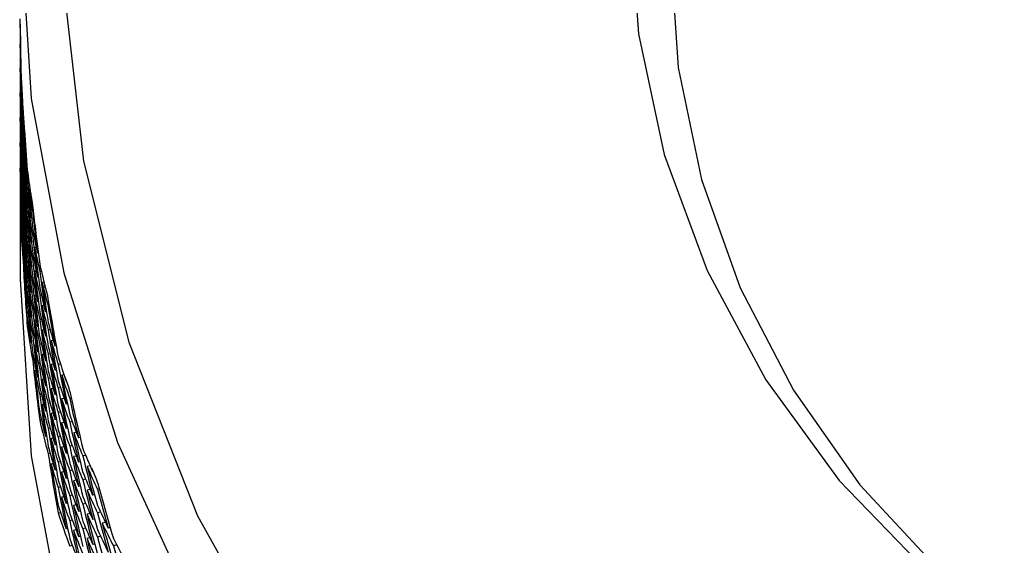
# Model space of a CAD drawing. Extents: x 0 to 420, y 0 to 297.
# Drawn here: x 359.761 to 360.44, y 256.786 to 257.146 of the extents above; entities that cross this region are included whole.
import ezdxf

# ---------------------------------------------------------------- set-up
doc = ezdxf.new("R2010")
doc.units = 0
doc.layers.get('0').update_dxf_attribs({"linetype": 'CONTINUOUS'})

msp = doc.modelspace()

# ---------------------------------------------------------------- linework, layer by layer
at = {"color": 7}
for p, q in [((359.761108, 257.134033), (359.761047, 257.146973)), ((359.761047, 257.143158), (359.761047, 257.145386)), ((359.761047, 257.143158), (359.761047, 257.132141)), ((359.761108, 257.134033), (359.761078, 257.135345)), ((359.761047, 257.127045), (359.761047, 257.129608)), ((359.761047, 257.127045), (359.761047, 257.115662)), ((359.761047, 257.110596), (359.761047, 257.113129)), ((359.761047, 257.110596), (359.761047, 257.098877)), ((359.761047, 257.093811), (359.761047, 257.096344)), ((359.761047, 257.093811), (359.761047, 257.081879)), ((359.763062, 257.085663), (359.762451, 257.093506)), ((359.762543, 257.09137), (359.762451, 257.093506)), ((359.762543, 257.09137), (359.762604, 257.09137)), ((359.761047, 257.076782), (359.761047, 257.079346)), ((359.763153, 257.083557), (359.763062, 257.085663)), ((359.763275, 257.082306), (359.763153, 257.083557)), ((359.764038, 257.069397), (359.763275, 257.082306)), ((359.761047, 257.076782), (359.761047, 257.064667)), ((359.764038, 257.069397), (359.763885, 257.070679)), ((359.761047, 257.059601), (359.761047, 257.062134)), ((359.761047, 257.059601), (359.761047, 257.047363)), ((359.764404, 257.05484), (359.763885, 257.054871)), ((359.761047, 257.042297), (359.761047, 257.04483)), ((359.761047, 257.042297), (359.761047, 256.968933)), ((359.764404, 257.038574), (359.763855, 257.038605)), ((359.76651, 257.038239), (359.765808, 257.038239)), ((359.761078, 257.035339), (359.761169, 257.035339)), ((359.767639, 257.030609), (359.766876, 257.030609)), ((359.769318, 257.02124), (359.768005, 257.029022)), ((359.768219, 257.026886), (359.768005, 257.029022)), ((359.768219, 257.026886), (359.768372, 257.026886)), ((359.764404, 257.021973), (359.763855, 257.021973)), ((359.76651, 257.021942), (359.765808, 257.021942)), ((359.769531, 257.019165), (359.769318, 257.02124)), ((359.769745, 257.017914), (359.769531, 257.019165)), ((359.771179, 257.005066), (359.769745, 257.017914)), ((359.767609, 257.014557), (359.766846, 257.014557)), ((359.770172, 257.014099), (359.769531, 257.014069)), ((359.76651, 257.005341), (359.765808, 257.00531)), ((359.771179, 257.005066), (359.770935, 257.006348)), ((359.770935, 257.006348), (359.771027, 257.006348)), ((359.761566, 257.001282), (359.76181, 257.001282)), ((359.767609, 256.998108), (359.766815, 256.998108)), ((359.770447, 256.998016), (359.769531, 256.997986)), ((359.76651, 256.988434), (359.765808, 256.988403)), ((359.771881, 256.99054), (359.770905, 256.990509)), ((359.773315, 256.986725), (359.772675, 256.986694)), ((359.767578, 256.981354), (359.766815, 256.981323)), ((359.770447, 256.981567), (359.769531, 256.981506)), ((359.763824, 256.970703), (359.764374, 256.970734)), ((359.76651, 256.971313), (359.765808, 256.971283)), ((359.771851, 256.974304), (359.770874, 256.974243)), ((359.775421, 256.974121), (359.774292, 256.97406)), ((359.767578, 256.964355), (359.766815, 256.964325)), ((359.770447, 256.964783), (359.769531, 256.964722)), ((359.773346, 256.970215), (359.772705, 256.970184)), ((359.777222, 256.966583), (359.776031, 256.966522)), ((359.779785, 256.957336), (359.777802, 256.965027)), ((359.778137, 256.962921), (359.777802, 256.965027)), ((359.771851, 256.957703), (359.770844, 256.957642)), ((359.775421, 256.957855), (359.774292, 256.957764)), ((359.778137, 256.962921), (359.778351, 256.962921)), ((359.780121, 256.955292), (359.779785, 256.957336)), ((359.76651, 256.954071), (359.765808, 256.954041)), ((359.773376, 256.95343), (359.772736, 256.953369)), ((359.777191, 256.950531), (359.77597, 256.95047)), ((359.780426, 256.954041), (359.780121, 256.955292)), ((359.781067, 256.950256), (359.780121, 256.950195)), ((359.782532, 256.941315), (359.780426, 256.954041)), ((359.767578, 256.947174), (359.766785, 256.947113)), ((359.770447, 256.947784), (359.769531, 256.947723)), ((359.778931, 256.946625), (359.778168, 256.946564)), ((359.765808, 256.936707), (359.76651, 256.936768)), ((359.77182, 256.940796), (359.770844, 256.940735)), ((359.773376, 256.936371), (359.772766, 256.93631)), ((359.775421, 256.941223), (359.774292, 256.941132)), ((359.782196, 256.942566), (359.782318, 256.942596)), ((359.782532, 256.941315), (359.782196, 256.942566)), ((359.770447, 256.930603), (359.769531, 256.930511)), ((359.777161, 256.934113), (359.77594, 256.93399)), ((359.778992, 256.929962), (359.778229, 256.929871)), ((359.781464, 256.934235), (359.780121, 256.934113)), ((359.77182, 256.923706), (359.770813, 256.923615)), ((359.775452, 256.924347), (359.774292, 256.924225)), ((359.783569, 256.92688), (359.782135, 256.926727)), ((359.785583, 256.923157), (359.784698, 256.923035)), ((359.773407, 256.919189), (359.772766, 256.919098)), ((359.77713, 256.917358), (359.775909, 256.917236)), ((359.781464, 256.917786), (359.780121, 256.917633)), ((359.770447, 256.91333), (359.769531, 256.913208)), ((359.778992, 256.913055), (359.778259, 256.912933)), ((359.783508, 256.910614), (359.782104, 256.910461)), ((359.788544, 256.910706), (359.786957, 256.910522)), ((359.770813, 256.906342), (359.77182, 256.906464)), ((359.775452, 256.907257), (359.774292, 256.907104)), ((359.785614, 256.906647), (359.784729, 256.906525)), ((359.790985, 256.90332), (359.789337, 256.903107)), ((359.773407, 256.901855), (359.772797, 256.901794)), ((359.7771, 256.90036), (359.775909, 256.900208)), ((359.779022, 256.895905), (359.778259, 256.895813)), ((359.781464, 256.901031), (359.780121, 256.900848)), ((359.794434, 256.894226), (359.791809, 256.901733)), ((359.792236, 256.899658), (359.791809, 256.901733)), ((359.792236, 256.899658), (359.792511, 256.899689)), ((359.775421, 256.890015), (359.774292, 256.889862)), ((359.783478, 256.894043), (359.782074, 256.89386)), ((359.785675, 256.889862), (359.78479, 256.889709)), ((359.788544, 256.89444), (359.786957, 256.894226)), ((359.794861, 256.892181), (359.794434, 256.894226)), ((359.795319, 256.890961), (359.794861, 256.892181)), ((359.798065, 256.878387), (359.795319, 256.890961)), ((359.7771, 256.883179), (359.775879, 256.883026)), ((359.781464, 256.884033), (359.780121, 256.88382)), ((359.790924, 256.887268), (359.789307, 256.887054)), ((359.793304, 256.883484), (359.792297, 256.883301)), ((359.796112, 256.887268), (359.794861, 256.887085)), ((359.779022, 256.878662), (359.77829, 256.87854)), ((359.783447, 256.877136), (359.782043, 256.876953)), ((359.788544, 256.877838), (359.786957, 256.877594)), ((359.797607, 256.879608), (359.797791, 256.879639)), ((359.798065, 256.878387), (359.797607, 256.879608)), ((359.774292, 256.872528), (359.775421, 256.872711)), ((359.785675, 256.872803), (359.784821, 256.872681)), ((359.790894, 256.87085), (359.789246, 256.870605)), ((359.796631, 256.871277), (359.794861, 256.871002)), ((359.781464, 256.866852), (359.780121, 256.866638)), ((359.793365, 256.866821), (359.792358, 256.866638)), ((359.799377, 256.864075), (359.797546, 256.86377)), ((359.779053, 256.861328), (359.77829, 256.861206)), ((359.783447, 256.860046), (359.782013, 256.859833)), ((359.785706, 256.855621), (359.784821, 256.855469)), ((359.788544, 256.860962), (359.786957, 256.860687)), ((359.796631, 256.854828), (359.794861, 256.854523)), ((359.802002, 256.860474), (359.800873, 256.86026)), ((359.781464, 256.849579), (359.780121, 256.849335)), ((359.790863, 256.854095), (359.789215, 256.853821)), ((359.793396, 256.849884), (359.792389, 256.849701)), ((359.805756, 256.848267), (359.803802, 256.8479)), ((359.782013, 256.84256), (359.783417, 256.842804)), ((359.788544, 256.843872), (359.786957, 256.843567)), ((359.799316, 256.847809), (359.797485, 256.847504)), ((359.802063, 256.843964), (359.800934, 256.84375)), ((359.785706, 256.838318), (359.784851, 256.838135)), ((359.790833, 256.837097), (359.789185, 256.836792)), ((359.796631, 256.838074), (359.794861, 256.837738)), ((359.808838, 256.841034), (359.806824, 256.840637)), ((359.813202, 256.832092), (359.809906, 256.839447)), ((359.810455, 256.837402), (359.809906, 256.839447)), ((359.810455, 256.837402), (359.810791, 256.837463)), ((359.793396, 256.832764), (359.792419, 256.832581)), ((359.799286, 256.831238), (359.797455, 256.830872)), ((359.805756, 256.832001), (359.803802, 256.831604)), ((359.813751, 256.830078), (359.813202, 256.832092)), ((359.81427, 256.828918), (359.813751, 256.830078)), ((359.817719, 256.816528), (359.81427, 256.828918)), ((359.788544, 256.82663), (359.786957, 256.826324)), ((359.796631, 256.821075), (359.794861, 256.820709)), ((359.802094, 256.827179), (359.800964, 256.826935)), ((359.808777, 256.824982), (359.806763, 256.824585)), ((359.811768, 256.82135), (359.810516, 256.821045)), ((359.815247, 256.825317), (359.813751, 256.825012)), ((359.790802, 256.819916), (359.789185, 256.819611)), ((359.793427, 256.815521), (359.792419, 256.815308)), ((359.799225, 256.814362), (359.797394, 256.813965)), ((359.805756, 256.815399), (359.803802, 256.814972)), ((359.817139, 256.817719), (359.817352, 256.81778)), ((359.817719, 256.816528), (359.817139, 256.817719)), ((359.786957, 256.80899), (359.788513, 256.809326)), ((359.802124, 256.81015), (359.801025, 256.809906)), ((359.808716, 256.808563), (359.806702, 256.808136)), ((359.815887, 256.809387), (359.813751, 256.808899)), ((359.796631, 256.803925), (359.794861, 256.803528)), ((359.811829, 256.804688), (359.810577, 256.804382)), ((359.819275, 256.802368), (359.817047, 256.80188)), ((359.793427, 256.798187), (359.79245, 256.797974)), ((359.799225, 256.797272), (359.797394, 256.796844)), ((359.805756, 256.798523), (359.803802, 256.798065)), ((359.82251, 256.79895), (359.821136, 256.798584)), ((359.802155, 256.792969), (359.801056, 256.792694)), ((359.808685, 256.791809), (359.806641, 256.791351)), ((359.81189, 256.787781), (359.810638, 256.787445)), ((359.815887, 256.792969), (359.813751, 256.79245)), ((359.827026, 256.787018), (359.824677, 256.786438)), ((359.796631, 256.786652), (359.794861, 256.786224))]:
    msp.add_line(p, q, dxfattribs=at)
for points in [[(360.177673, 257.220551), (360.183655, 257.136536), (360.201355, 257.054077), (360.230591, 256.974701), (360.270691, 256.899933), (360.320984, 256.831085), (360.380493, 256.769562), (360.448181, 256.7164), (360.522644, 256.672638), (360.6026, 256.639069), (360.686584, 256.616364), (360.77301, 256.604889), (360.860168, 256.604889), (360.946594, 256.616333), (361.030518, 256.639069), (361.110535, 256.672607), (361.184998, 256.71637), (361.252625, 256.769531), (361.312195, 256.831085), (361.362488, 256.899872), (361.402588, 256.97467), (361.431824, 257.054047), (361.449524, 257.136505), (361.455505, 257.220551)], [(359.761047, 257.213379), (359.768494, 257.092346), (359.790771, 256.973053), (359.827576, 256.857117), (359.878357, 256.746246), (359.942322, 256.641968), (360.018738, 256.545776), (360.106445, 256.459015), (360.204163, 256.382904), (360.310486, 256.318573)], [(360.205505, 257.191772), (360.210876, 257.113678), (360.226868, 257.036926), (360.253235, 256.962921), (360.289612, 256.892914), (360.335144, 256.828217), (360.389221, 256.769867), (360.450745, 256.718964), (360.518738, 256.676361), (360.59198, 256.642792)], [(359.789856, 257.175934), (359.804199, 257.049469), (359.835144, 256.925812), (359.882263, 256.807007), (359.944641, 256.694977), (360.021423, 256.591583), (360.111145, 256.498566), (360.212585, 256.417328), (360.323853, 256.349335), (360.443237, 256.295624), (360.568787, 256.257111), (360.698303, 256.234406), (360.829895, 256.227875), (360.961182, 256.237671), (361.090149, 256.26358), (361.214539, 256.305237), (361.332458, 256.361908), (361.441895, 256.432678), (361.541077, 256.516388)], [(359.761047, 256.968933), (359.768494, 256.8479), (359.790771, 256.728607), (359.827576, 256.612671), (359.878357, 256.501801), (359.942322, 256.397522), (360.018738, 256.301331), (360.106445, 256.214569), (360.204163, 256.138458), (360.310486, 256.074127)]]:
    msp.add_lwpolyline(points, dxfattribs=at)
for centre, radius, start, end in [((360.816406, 256.430939), 1.572026, 126.139114, 180.003533), ((360.816376, 256.430939), 1.527559, 129.553389, 180.003943), ((361.292908, 257.143158), 1.531879, 180.000528, 181.032651), ((361.296692, 257.148315), 1.535649, 180.483777, 181.507855), ((360.314667, 257.132141), 0.55364, 180.00132, 181.717788), ((361.307892, 257.127075), 1.546852, 180.000459, 181.038484), ((360.306519, 257.115692), 0.545475, 180.001142, 181.748824), ((360.316925, 257.127136), 0.555904, 180.785412, 182.506743), ((361.311005, 257.132202), 1.549967, 180.469284, 181.500806), ((361.320374, 257.110596), 1.559347, 180.000364, 181.042815), ((360.322388, 257.132446), 0.561371, 182.506852, 184.197023), ((361.322845, 257.115723), 1.561826, 180.457645, 181.495), ((360.30838, 257.110626), 0.547332, 180.774716, 182.526086), ((361.304321, 257.143402), 1.543278, 181.507828, 182.540593), ((361.330292, 257.093811), 1.569272, 180.000268, 181.045929), ((360.299896, 257.098907), 0.538853, 180.000965, 181.774041), ((361.307587, 257.148621), 1.546557, 181.982307, 183.007901), ((360.325195, 257.127533), 0.564161, 183.293417, 184.988478), ((361.332153, 257.098938), 1.571133, 180.448615, 181.490479), ((360.301361, 257.093842), 0.540326, 180.766465, 182.542219), ((360.31308, 257.115936), 0.552052, 182.526209, 184.251446), ((361.317444, 257.127289), 1.556403, 181.500765, 182.539077), ((360.2948, 257.081879), 0.533779, 180.000733, 181.793466), ((360.31543, 257.110992), 0.554416, 183.301476, 185.03032), ((361.320068, 257.132477), 1.559032, 181.962527, 182.995129), ((361.337616, 257.076782), 1.576587, 180.000186, 181.047978), ((360.305298, 257.099121), 0.544278, 182.542369, 184.296908), ((361.300537, 257.159668), 1.539514, 183.023187, 184.049901), ((361.338867, 257.081879), 1.577843, 180.442018, 181.487241), ((360.295929, 257.076813), 0.534885, 180.760414, 182.554923), ((361.328003, 257.110779), 1.566977, 181.494959, 182.537492), ((360.321198, 257.116608), 0.560191, 185.030443, 186.729466), ((361.303986, 257.164978), 1.542962, 183.503868, 184.5227), ((360.29129, 257.064667), 0.530261, 180.000487, 181.807126), ((361.342285, 257.059601), 1.581256, 180.000118, 181.049085), ((361.330017, 257.115936), 1.568977, 181.946722, 182.984897), ((360.307281, 257.094147), 0.546244, 183.308921, 185.065974), ((361.31427, 257.14389), 1.553243, 183.007874, 184.041309), ((360.292053, 257.059601), 0.531012, 180.756411, 182.564007), ((361.342957, 257.064697), 1.581911, 180.437674, 181.485261), ((361.335968, 257.093933), 1.574942, 181.490438, 182.536058), ((360.299072, 257.082031), 0.538046, 182.555087, 184.333272), ((361.317047, 257.14917), 1.556027, 183.474581, 184.501691), ((360.324066, 257.111816), 0.563074, 185.806885, 187.509515), ((360.289368, 257.047363), 0.528322, 180.000214, 181.81494), ((360.300659, 257.077057), 0.539634, 183.315273, 185.095002), ((361.337372, 257.09906), 1.57633, 181.934687, 182.97722), ((361.32547, 257.127655), 1.564455, 182.995088, 184.033809), ((360.312286, 257.09967), 0.551273, 185.06611, 186.798192), ((361.344269, 257.042297), 1.583226, 179.999978, 181.484537), ((360.294403, 257.064789), 0.533365, 182.564198, 184.36036), ((361.327606, 257.132874), 1.566598, 183.450689, 184.484479), ((360.314728, 257.094879), 0.55374, 185.833113, 187.567612), ((360.330811, 257.117798), 0.569883, 187.50961, 189.178936), ((361.310883, 257.160461), 1.549881, 184.522687, 185.55048), ((361.344238, 257.047363), 1.583212, 180.435461, 181.484537), ((360.289734, 257.042297), 0.528693, 180.75428, 182.569335), ((361.341309, 257.076874), 1.580273, 181.4872, 182.53491), ((360.304901, 257.08252), 0.543893, 185.095166, 186.854705), ((360.295624, 257.059814), 0.53459, 183.32015, 185.117009), ((361.342102, 257.08197), 1.581058, 181.926272, 182.972084), ((361.334106, 257.111053), 1.573068, 182.984856, 184.027648), ((360.32077, 257.100769), 0.55983, 187.567722, 189.273643), ((360.334167, 257.113251), 0.573296, 188.28679, 189.959818), ((361.313812, 257.165802), 1.552825, 184.994844, 186.01567), ((360.29126, 257.047455), 0.530237, 182.569594, 184.378078), ((361.343933, 257.059631), 1.582904, 181.485261, 182.534173), ((361.335602, 257.116241), 1.574589, 183.431933, 184.471091), ((360.306976, 257.077667), 0.545969, 185.855175, 187.616107), ((361.322723, 257.144531), 1.561715, 184.50165, 185.53585), ((360.292145, 257.042419), 0.531112, 183.323346, 185.131748), ((361.344238, 257.064728), 1.583194, 181.921382, 182.969474), ((360.299072, 257.065186), 0.538055, 185.117186, 186.898664), ((361.340088, 257.094116), 1.579049, 182.977179, 184.023004), ((360.3237, 257.09613), 0.562807, 188.334643, 190.042969), ((361.324982, 257.149811), 1.564005, 184.96154, 185.990221), ((361.307251, 257.176971), 1.546338, 186.046201, 187.067588), ((360.289673, 257.03006), 0.528631, 182.571233, 184.386465), ((360.300751, 257.060303), 0.539759, 185.872469, 187.65441), ((361.341003, 257.099274), 1.579963, 183.418122, 184.461529), ((360.312256, 257.083466), 0.551312, 187.616243, 189.353297), ((361.33197, 257.128143), 1.570968, 184.484438, 185.523733), ((361.310364, 257.182404), 1.549448, 186.524342, 187.538065), ((360.289948, 257.024994), 0.528912, 182.57167, 185.139535), ((360.2948, 257.04776), 0.533768, 185.131926, 186.929755), ((360.314789, 257.078766), 0.553883, 188.375501, 190.113825), ((361.333618, 257.133392), 1.572626, 184.934752, 185.969867), ((360.330719, 257.102448), 0.569936, 190.043064, 191.719438), ((361.319702, 257.161346), 1.558766, 186.015643, 187.044611), ((361.343414, 257.076965), 1.582373, 182.972043, 184.01993), ((360.305298, 257.065979), 0.544327, 187.654561, 189.41731), ((360.296112, 257.042816), 0.535114, 185.884544, 187.682018), ((361.343719, 257.082062), 1.582685, 183.40912, 184.455765), ((361.338593, 257.111389), 1.577594, 184.471064, 185.514335), ((360.321106, 257.084991), 0.560291, 190.113948, 191.824883), ((360.334167, 257.098053), 0.573435, 190.809452, 192.488286), ((361.322144, 257.166718), 1.561207, 186.480287, 187.503108), ((361.343842, 257.059601), 1.582822, 182.969338, 184.453729), ((360.292084, 257.030273), 0.531056, 185.139207, 186.947704), ((360.307465, 257.061249), 0.546515, 188.408504, 190.171554), ((361.339661, 257.116577), 1.578637, 184.914261, 185.954609), ((361.32962, 257.145203), 1.568649, 185.99018, 187.025295), ((360.342102, 257.104919), 0.58158, 192.488354, 194.132066), ((361.343658, 257.064697), 1.582637, 183.404735, 184.453784), ((360.29303, 257.025299), 0.53202, 185.891074, 187.698561), ((361.34259, 257.09433), 1.581574, 184.461502, 185.50775), ((360.299866, 257.048401), 0.538885, 187.682196, 189.465189), ((361.33139, 257.150513), 1.570446, 186.444156, 187.474517), ((360.324127, 257.080505), 0.563366, 190.871908, 192.584086), ((361.316467, 257.178131), 1.555624, 187.538051, 188.561036), ((361.343018, 257.099426), 1.582013, 184.899904, 185.944418), ((360.301666, 257.04361), 0.540706, 188.43297, 190.21539), ((361.336884, 257.128632), 1.575913, 185.969826, 187.009886), ((360.313019, 257.067322), 0.552171, 190.171677, 191.9119), ((361.319031, 257.183594), 1.55822, 188.007955, 189.02415), ((360.346039, 257.100769), 0.58561, 193.253868, 194.900203), ((360.29599, 257.030792), 0.534988, 187.698807, 189.496567), ((361.338043, 257.13385), 1.577087, 186.415687, 187.452291), ((360.315643, 257.062775), 0.554848, 190.923694, 192.664081), ((360.33139, 257.087219), 0.570818, 192.584181, 194.265692), ((361.326996, 257.162262), 1.566117, 187.503081, 188.533319), ((361.343872, 257.076996), 1.582851, 184.455765, 185.504103), ((360.306458, 257.049561), 0.545581, 190.215554, 191.979737), ((360.334869, 257.082977), 0.574405, 193.34042, 195.023215), ((361.328918, 257.167633), 1.568056, 187.961154, 188.986051), ((361.313019, 257.194885), 1.552311, 189.069871, 190.086094), ((361.343811, 257.082092), 1.582797, 184.891599, 185.939282), ((360.297424, 257.02594), 0.536455, 188.448475, 190.244828), ((361.341522, 257.111664), 1.580536, 185.954568, 186.998548), ((360.322205, 257.069336), 0.561575, 192.664204, 194.378349), ((360.29361, 257.013184), 0.532604, 187.704202, 189.511266), ((360.294189, 257.008179), 0.533181, 187.705077, 190.260469), ((360.308716, 257.044922), 0.547881, 190.963856, 192.727274), ((361.342102, 257.116821), 1.581102, 186.394691, 187.436418), ((361.33493, 257.145905), 1.574012, 187.474476, 188.510684), ((360.343079, 257.090271), 0.582877, 195.023297, 196.672364), ((361.315735, 257.200439), 1.555066, 189.545553, 190.554317), ((361.343506, 257.094391), 1.5825, 185.944377, 186.991322), ((360.301453, 257.031738), 0.540531, 190.245006, 192.027808), ((361.336212, 257.151154), 1.575317, 187.923397, 188.955589), ((360.325287, 257.065002), 0.564748, 193.413749, 195.128031), ((361.324127, 257.179321), 1.563383, 189.024123, 190.048761), ((361.343475, 257.099487), 1.582465, 186.381004, 187.426856), ((360.303345, 257.027039), 0.542469, 190.991695, 192.772886), ((361.34021, 257.129059), 1.57927, 187.45225, 188.493308), ((360.314545, 257.051331), 0.553849, 192.72741, 194.46904), ((360.332794, 257.072144), 0.572524, 195.128126, 196.81297), ((361.326202, 257.184753), 1.565468, 189.486773, 190.505454), ((360.347015, 257.086334), 0.586986, 195.777459, 197.42796), ((360.297974, 257.013947), 0.537043, 190.25969, 192.055593), ((360.31723, 257.046906), 0.556633, 193.472652, 195.213408), ((361.340912, 257.134247), 1.579961, 187.894478, 188.932762), ((361.332703, 257.163147), 1.571895, 188.98601, 190.017683), ((361.342468, 257.076843), 1.581423, 185.93909, 187.423509), ((360.30838, 257.033264), 0.547651, 192.77305, 194.53696), ((361.334137, 257.168488), 1.573334, 189.438428, 190.465511), ((360.336334, 257.068085), 0.576202, 195.874816, 197.559824), ((360.356049, 257.094269), 0.596452, 197.428001, 199.04192), ((361.321045, 257.19635), 1.560464, 190.55429, 191.572603), ((360.2995, 257.009186), 0.538597, 191.006695, 192.800316), ((361.342102, 257.081879), 1.581066, 186.374474, 187.423618), ((361.342865, 257.111847), 1.58188, 187.436377, 188.481314), ((360.324036, 257.053864), 0.563676, 195.213517, 196.929124), ((361.323212, 257.201874), 1.562697, 191.022008, 192.033723), ((360.360443, 257.090668), 0.601092, 198.179882, 199.795468), ((360.31073, 257.028778), 0.550064, 193.516133, 195.278281), ((361.342957, 257.116943), 1.58197, 187.874192, 188.917531), ((361.338654, 257.146454), 1.57778, 188.955548, 189.993054), ((360.344727, 257.075806), 0.585002, 197.559892, 199.212498), ((360.303772, 257.015228), 0.542982, 192.800548, 194.581493), ((361.342834, 257.094299), 1.581797, 187.426856, 188.474771), ((360.316772, 257.035522), 0.55634, 195.278418, 197.019788), ((361.339447, 257.151672), 1.578597, 189.400275, 190.434461), ((360.327179, 257.049683), 0.56695, 195.955208, 197.669899), ((361.330231, 257.18042), 1.569571, 190.505427, 191.531854), ((361.342407, 257.099335), 1.581396, 187.862472, 188.909881), ((360.305786, 257.010651), 0.545039, 193.543563, 195.321885), ((361.341949, 257.129333), 1.581023, 188.932735, 189.975022), ((360.3349, 257.057251), 0.575047, 197.669981, 199.356423), ((360.348663, 257.072083), 0.589191, 198.303386, 199.956305), ((361.331787, 257.185822), 1.571146, 190.961766, 191.983029), ((361.317688, 257.213409), 1.557381, 192.094593, 193.105817), ((360.300659, 256.997284), 0.539812, 192.809605, 194.602297), ((360.31955, 257.03125), 0.559231, 196.017362, 197.756848), ((361.342163, 257.13443), 1.581234, 189.372094, 190.412304), ((361.336823, 257.163879), 1.576072, 190.46547, 191.498741), ((360.35788, 257.080505), 0.598989, 199.956346, 201.574131), ((361.320007, 257.219025), 1.559765, 192.567885, 193.57184), ((360.301514, 256.992401), 0.540682, 192.810903, 195.345067), ((360.311066, 257.017181), 0.550524, 195.322035, 197.08406), ((360.33844, 257.053375), 0.578816, 198.40771, 200.093278), ((361.337738, 257.169159), 1.577015, 190.91308, 191.942512), ((361.327484, 257.197693), 1.56705, 192.033695, 193.054194), ((361.342621, 257.111786), 1.581617, 188.917504, 189.963643), ((360.326569, 257.038574), 0.566586, 197.756957, 199.472386), ((360.362274, 257.077118), 0.603698, 200.696452, 202.314756), ((361.329163, 257.203156), 1.568764, 192.494433, 193.509153), ((360.313477, 257.012817), 0.55305, 196.060365, 197.819631), ((361.342224, 257.116821), 1.581231, 189.353748, 190.398972), ((361.34079, 257.146851), 1.579938, 190.43442, 191.473442), ((360.347015, 257.061584), 0.587943, 200.093346, 201.747782), ((361.340057, 257.093872), 1.579016, 188.909635, 190.394313), ((360.306885, 256.998962), 0.546252, 195.343865, 197.121258), ((360.319763, 257.019928), 0.55963, 197.819767, 199.55928), ((360.329742, 257.034607), 0.56996, 198.491284, 200.204801), ((361.341095, 257.151978), 1.58027, 190.875733, 191.912145), ((361.334717, 257.181335), 1.574153, 191.983002, 193.011369), ((360.372223, 257.086304), 0.614462, 202.314783, 203.895453), ((361.339539, 257.098877), 1.578486, 189.345073, 190.394464), ((360.308929, 256.994476), 0.548391, 196.08352, 197.857456), ((361.342102, 257.129333), 1.581167, 190.412263, 191.456039), ((360.337646, 257.042572), 0.578374, 200.204897, 201.891311), ((361.335754, 257.186676), 1.575223, 192.433931, 193.457899), ((360.351013, 257.058044), 0.592214, 200.826813, 202.480497), ((361.324463, 257.214996), 1.564349, 193.571813, 194.585645), ((360.322571, 257.015808), 0.562628, 198.552892, 200.28955), ((361.341827, 257.134369), 1.580901, 190.849546, 191.891887), ((361.339325, 257.164398), 1.578631, 191.942471, 192.977559), ((360.360352, 257.067017), 0.602341, 202.480538, 204.100481), ((360.377045, 257.083313), 0.6197, 203.051378, 204.632908), ((361.326263, 257.220551), 1.566203, 194.037427, 195.044853), ((360.314453, 257.001343), 0.554181, 197.857661, 199.616244), ((360.341248, 257.03891), 0.582235, 200.934224, 202.618781), ((361.339783, 257.169586), 1.579082, 192.386106, 193.418066), ((361.332336, 257.198853), 1.572029, 193.509112, 194.531919), ((361.340729, 257.11145), 1.579721, 190.398972, 191.446613), ((360.329773, 257.02356), 0.570289, 200.289673, 202.003367), ((361.333496, 257.204224), 1.573228, 193.963798, 194.981619), ((360.364746, 257.063843), 0.607121, 203.209565, 204.828989), ((361.321167, 257.23233), 1.56149, 195.120777, 196.127178), ((360.310638, 256.98291), 0.550209, 197.870201, 199.642827), ((361.339996, 257.116394), 1.57897, 190.834424, 191.881724), ((360.316956, 256.997131), 0.556821, 198.591674, 200.346541), ((361.341309, 257.146942), 1.580479, 191.912104, 192.952875), ((361.337585, 257.182007), 1.577107, 193.457858, 194.48837), ((360.349976, 257.047638), 0.591682, 202.618849, 204.273517), ((361.32309, 257.237946), 1.563485, 195.591773, 196.591098), ((360.311737, 256.97821), 0.55137, 197.871882, 200.376826), ((360.323395, 257.004608), 0.563699, 200.346678, 202.08283), ((361.341156, 257.152008), 1.580329, 192.350794, 193.389625), ((360.333008, 257.019745), 0.573764, 201.017156, 202.727982), ((361.338135, 257.187256), 1.577677, 193.904225, 194.931075), ((360.353943, 257.044312), 0.596036, 203.342918, 204.995865), ((361.329651, 257.21637), 1.569712, 195.044812, 196.061335), ((360.374817, 257.073608), 0.618217, 204.829003, 206.412282), ((361.340668, 257.129028), 1.579697, 191.891846, 192.93737), ((360.341034, 257.028198), 0.582486, 202.728078, 204.412976), ((360.379578, 257.070831), 0.623512, 205.553522, 207.136582), ((361.330933, 257.221802), 1.57104, 195.503705, 196.514655), ((361.339935, 257.133972), 1.578956, 192.32779, 193.372549), ((360.326294, 257.000671), 0.566806, 201.074475, 202.806844), ((361.34024, 257.164612), 1.579562, 193.418025, 194.455175), ((360.363434, 257.053802), 0.606488, 204.995906, 206.616436), ((360.318542, 256.985809), 0.558629, 200.375228, 202.128824), ((360.344666, 257.024719), 0.586441, 203.449592, 205.131676), ((361.34021, 257.169678), 1.579526, 193.85849, 194.893195), ((361.335571, 257.199677), 1.575373, 194.981578, 196.006857), ((360.390259, 257.08139), 0.635541, 207.136582, 208.681353), ((361.32666, 257.233948), 1.567218, 196.591071, 197.600614)]:
    msp.add_arc(centre, radius, start, end, dxfattribs=at)

doc.saveas('drawing.dxf')
